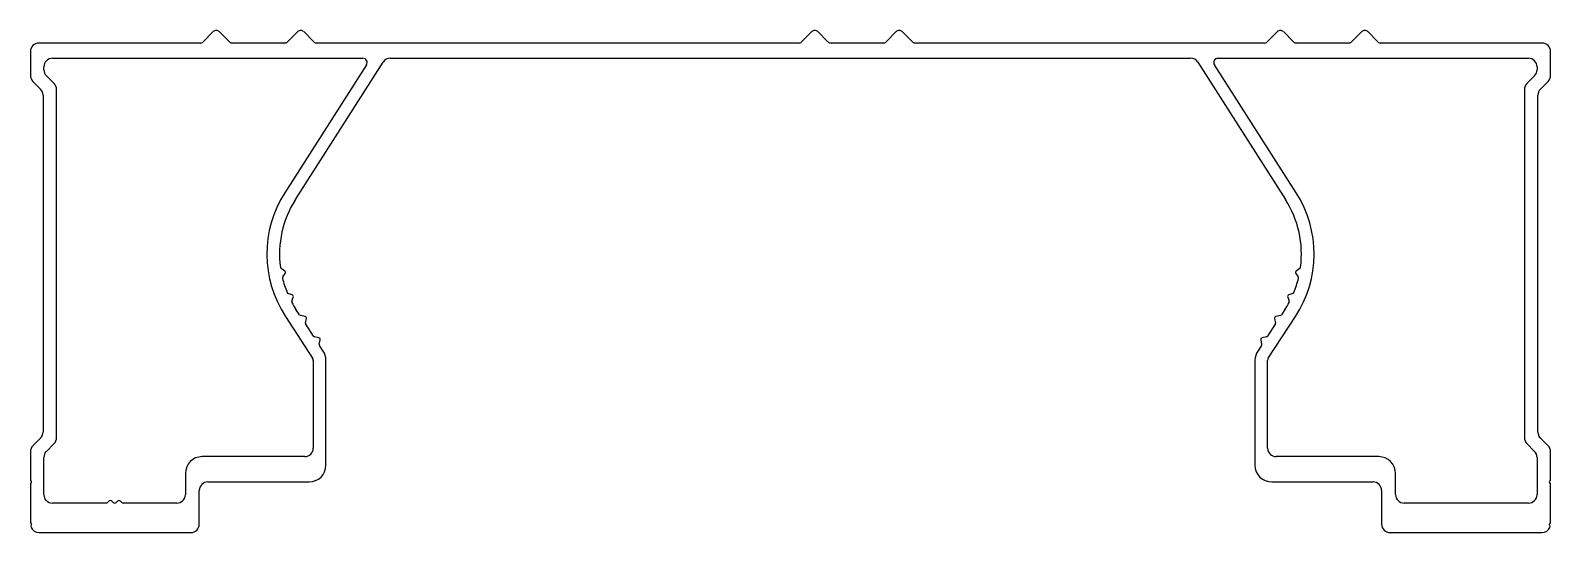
# Model space of a CAD drawing. Extents: x 2432 to 2612, y 1487 to 1546.
import ezdxf

# ---------------------------------------------------------------- set-up
doc = ezdxf.new("R2010")
doc.units = 0
doc.layers.get('0').update_dxf_attribs({"linetype": 'CONTINUOUS'})

msp = doc.modelspace()

# ---------------------------------------------------------------- linework, layer by layer
for p, q in [((2451.91, 1544.72), (2432.82, 1544.72)), ((2453.47, 1546.08), (2452.26, 1544.87)), ((2455.38, 1544.87), (2454.18, 1546.08)), ((2461.91, 1544.72), (2455.74, 1544.72)), ((2463.47, 1546.08), (2462.26, 1544.87)), ((2465.38, 1544.87), (2464.18, 1546.08)), ((2522.79, 1544.72), (2465.74, 1544.72)), ((2524.35, 1546.08), (2523.14, 1544.87)), ((2526.26, 1544.87), (2525.06, 1546.08)), ((2532.79, 1544.72), (2526.62, 1544.72)), ((2534.35, 1546.08), (2533.14, 1544.87)), ((2536.26, 1544.87), (2535.06, 1546.08)), ((2577.91, 1544.72), (2536.62, 1544.72)), ((2579.47, 1546.08), (2578.26, 1544.87)), ((2581.38, 1544.87), (2580.18, 1546.08)), ((2587.91, 1544.72), (2581.74, 1544.72)), ((2589.47, 1546.08), (2588.26, 1544.87)), ((2591.38, 1544.87), (2590.18, 1546.08)), ((2610.82, 1544.72), (2591.74, 1544.72)), ((2431.82, 1543.72), (2431.82, 1540.89)), ((2434.42, 1542.92), (2471.2, 1542.92)), ((2474.44, 1542.92), (2569.2, 1542.92)), ((2572.44, 1542.92), (2609.22, 1542.92)), ((2611.82, 1540.89), (2611.82, 1543.72)), ((2433.42, 1541.55), (2433.42, 1541.92)), ((2434.63, 1539.93), (2433.72, 1540.84)), ((2471.63, 1542.15), (2461.94, 1526.99)), ((2463.21, 1526.18), (2473.6, 1542.46)), ((2570.04, 1542.46), (2580.44, 1526.18)), ((2581.7, 1526.99), (2572.02, 1542.15)), ((2609.93, 1540.84), (2609.02, 1539.93)), ((2610.22, 1541.92), (2610.22, 1541.55)), ((2432.12, 1540.18), (2433.03, 1539.26)), ((2434.92, 1497.97), (2434.92, 1539.22)), ((2608.72, 1539.22), (2608.72, 1497.97)), ((2610.62, 1539.26), (2611.53, 1540.18)), ((2433.32, 1538.56), (2433.32, 1498.64)), ((2610.32, 1498.64), (2610.32, 1538.56)), ((2461.94, 1517.71), (2461.51, 1518)), ((2461.7, 1517.01), (2461.99, 1517.43)), ((2581.65, 1517.43), (2581.94, 1517.01)), ((2582.13, 1518), (2581.71, 1517.71)), ((2462.83, 1514.88), (2462.36, 1515.05)), ((2462.77, 1514.14), (2462.95, 1514.63)), ((2580.7, 1514.63), (2580.87, 1514.14)), ((2581.31, 1515.05), (2580.82, 1514.88)), ((2462.02, 1512.34), (2465.24, 1507.4)), ((2463.69, 1512.52), (2463.27, 1513.17)), ((2464.35, 1512.32), (2463.82, 1512.43)), ((2464.39, 1511.55), (2464.51, 1512.08)), ((2578.4, 1507.4), (2581.63, 1512.34)), ((2579.14, 1512.08), (2579.25, 1511.55)), ((2579.83, 1512.43), (2579.3, 1512.32)), ((2580.37, 1513.17), (2579.95, 1512.52)), ((2465.33, 1510.01), (2464.42, 1511.4)), ((2579.22, 1511.4), (2578.31, 1510.01)), ((2465.99, 1509.81), (2465.46, 1509.92)), ((2466.03, 1509.04), (2466.14, 1509.57)), ((2466.5, 1508.22), (2466.06, 1508.89)), ((2577.59, 1508.89), (2577.15, 1508.22)), ((2577.5, 1509.57), (2577.61, 1509.04)), ((2578.19, 1509.92), (2577.66, 1509.81)), ((2465.32, 1507.13), (2465.32, 1496.72)), ((2466.82, 1494.72), (2466.82, 1507.13)), ((2576.82, 1507.13), (2576.82, 1494.72)), ((2578.32, 1496.72), (2578.32, 1507.13)), ((2433.03, 1497.93), (2432.12, 1497.01)), ((2611.53, 1497.01), (2610.62, 1497.93)), ((2431.82, 1496.31), (2431.82, 1492.95)), ((2433.72, 1496.35), (2434.63, 1497.27)), ((2609.02, 1497.27), (2609.93, 1496.35)), ((2611.82, 1492.95), (2611.82, 1496.31)), ((2433.42, 1491.22), (2433.42, 1495.64)), ((2464.32, 1495.72), (2452.17, 1495.72)), ((2591.47, 1495.72), (2579.32, 1495.72)), ((2610.22, 1495.64), (2610.22, 1491.22)), ((2431.82, 1492.49), (2431.82, 1487.95)), ((2450.17, 1493.72), (2450.17, 1491.22)), ((2452.82, 1492.72), (2464.82, 1492.72)), ((2578.82, 1492.72), (2590.82, 1492.72)), ((2593.47, 1491.22), (2593.47, 1493.72)), ((2611.82, 1487.95), (2611.82, 1492.49)), ((2441.11, 1490.45), (2440.96, 1490.29)), ((2441.62, 1490.29), (2441.47, 1490.45)), ((2442.13, 1490.45), (2441.98, 1490.29)), ((2442.64, 1490.29), (2442.48, 1490.45)), ((2451.82, 1487.72), (2451.82, 1491.72)), ((2591.82, 1491.72), (2591.82, 1487.72)), ((2440.78, 1490.22), (2434.42, 1490.22)), ((2449.17, 1490.22), (2442.82, 1490.22)), ((2609.22, 1490.22), (2594.47, 1490.22)), ((2432.82, 1486.72), (2450.82, 1486.72)), ((2592.82, 1486.72), (2610.82, 1486.72))]:
    msp.add_line(p, q)
for centre, radius, start, end in [((2453.82, 1545.72), 0.5, 44.9996, 135.0004), ((2463.82, 1545.72), 0.5, 44.9999, 135.0001), ((2524.7, 1545.72), 0.5, 44.9999, 135.0001), ((2534.7, 1545.72), 0.5, 44.9996, 135.0004), ((2579.82, 1545.72), 0.5, 44.9999, 135.0001), ((2589.82, 1545.72), 0.5, 44.9996, 135.0004), ((2432.82, 1543.72), 1, 89.9999, 180), ((2451.91, 1545.22), 0.5, 270.0001, 315), ((2455.74, 1545.22), 0.5, 225, 269.9999), ((2461.91, 1545.22), 0.5, 270.0001, 315), ((2465.74, 1545.22), 0.5, 225, 269.9999), ((2522.79, 1545.22), 0.5, 270.0001, 315), ((2526.62, 1545.22), 0.5, 225, 269.9999), ((2532.79, 1545.22), 0.5, 270.0001, 315), ((2536.62, 1545.22), 0.5, 225, 269.9999), ((2577.91, 1545.22), 0.5, 270.0001, 315), ((2581.74, 1545.22), 0.5, 225, 269.9999), ((2587.91, 1545.22), 0.5, 270.0001, 315), ((2591.74, 1545.22), 0.5, 225, 269.9999), ((2610.82, 1543.72), 1, 360, 90.0001), ((2434.42, 1541.92), 1, 89.9999, 180), ((2471.2, 1542.42), 0.5, 327.4476, 90), ((2474.44, 1541.92), 1, 90, 147.4476), ((2569.2, 1541.92), 1, 32.5524, 90), ((2572.44, 1542.42), 0.5, 90, 212.5524), ((2609.22, 1541.92), 1, 0, 90.0001), ((2432.82, 1540.89), 1, 180.0002, 225.0003), ((2434.42, 1541.55), 1, 179.9998, 224.9997), ((2609.22, 1541.55), 1, 315.0003, 0.0002), ((2610.82, 1540.89), 1, 314.9997, 359.9998), ((2432.32, 1538.56), 1, 359.9998, 44.9997), ((2433.92, 1539.22), 1, 359.9998, 44.9997), ((2609.72, 1539.22), 1, 135.0003, 180.0002), ((2611.32, 1538.56), 1, 135.0003, 180.0002), ((2473.32, 1519.72), 13.5, 147.4476, 213.1514), ((2570.32, 1519.72), 13.5, 326.8486, 32.5524), ((2473.32, 1519.72), 12, 147.4476, 187.5733), ((2570.32, 1519.72), 12, 352.4267, 32.5524), ((2461.63, 1518.17), 0.2, 187.5733, 235.7208), ((2461.83, 1517.55), 0.2, 325.7207, 55.7211), ((2581.82, 1517.55), 0.2, 124.2789, 214.2793), ((2582.02, 1518.17), 0.2, 304.2792, 352.4267), ((2461.87, 1516.89), 0.2, 145.7213, 193.8686), ((2473.32, 1519.72), 12, 193.8682, 202.1962), ((2570.32, 1519.72), 12, 337.695, 346.1318), ((2581.78, 1516.89), 0.2, 346.1314, 34.2787), ((2462.44, 1515.28), 0.25, 202.1962, 250.4525), ((2462.96, 1514.07), 0.2, 160.4523, 208.5995), ((2473.32, 1519.72), 12, 208.5999, 213.1141), ((2462.76, 1514.69), 0.2, 340.4525, 70.4528), ((2570.32, 1519.72), 12, 326.8859, 331.4001), ((2580.89, 1514.69), 0.2, 109.5472, 199.5475), ((2580.68, 1514.07), 0.2, 331.4005, 19.5477), ((2581.24, 1515.24), 0.2, 289.5472, 337.6949), ((2463.86, 1512.63), 0.2, 213.1146, 258.1145), ((2464.31, 1512.13), 0.2, 348.1138, 78.1148), ((2579.34, 1512.13), 0.2, 101.8852, 191.8862), ((2579.78, 1512.63), 0.2, 281.8855, 326.8854), ((2464.59, 1511.51), 0.2, 168.1149, 213.1147), ((2579.06, 1511.51), 0.2, 326.8853, 11.8851), ((2465.5, 1510.12), 0.2, 213.1131, 258.1137), ((2465.95, 1509.61), 0.2, 348.1148, 78.1145), ((2466.23, 1509), 0.2, 168.1136, 213.1132), ((2577.7, 1509.61), 0.2, 101.8855, 191.8852), ((2577.42, 1509), 0.2, 326.8868, 11.8864), ((2578.15, 1510.12), 0.2, 281.8863, 326.8869), ((2464.82, 1507.13), 0.5, 0, 33.1141), ((2464.82, 1507.13), 2, 0.0001, 33.1142), ((2578.82, 1507.13), 2, 146.8858, 179.9999), ((2578.82, 1507.13), 0.5, 146.8859, 180), ((2432.32, 1498.64), 1, 315.0003, 0.0003), ((2433.92, 1497.97), 1, 315.0003, 0.0003), ((2609.72, 1497.97), 1, 179.9997, 224.9997), ((2611.32, 1498.64), 1, 179.9997, 224.9997), ((2432.82, 1496.31), 1, 134.9997, 179.9997), ((2434.42, 1495.64), 1, 135.0003, 180.0003), ((2464.32, 1496.72), 1, 270, 360), ((2579.32, 1496.72), 1, 180, 270), ((2609.22, 1495.64), 1, 359.9997, 44.9997), ((2610.82, 1496.31), 1, 0.0003, 45.0003), ((2452.17, 1493.72), 2, 90.0001, 180), ((2464.82, 1494.72), 2, 270, 0), ((2578.82, 1494.72), 2, 180, 270), ((2591.47, 1493.72), 2, 360, 89.9999), ((2431.92, 1492.95), 0.1, 180, 246.4241), ((2431.92, 1492.49), 0.1, 113.5759, 179.9991), ((2431.82, 1492.72), 0.15, 293.5782, 66.4218), ((2452.82, 1491.72), 1, 89.9999, 179.9999), ((2590.82, 1491.72), 1, 0.0001, 90.0001), ((2611.82, 1492.72), 0.15, 113.5782, 246.4218), ((2611.72, 1492.95), 0.1, 293.5759, 0), ((2611.72, 1492.49), 0.1, 0.0009, 66.4241), ((2434.42, 1491.22), 1, 180.0001, 270.0001), ((2441.29, 1490.27), 0.25, 45, 135), ((2442.31, 1490.27), 0.25, 45, 135), ((2449.17, 1491.22), 1, 269.9999, 359.9999), ((2594.47, 1491.22), 1, 180.0001, 270.0001), ((2609.22, 1491.22), 1, 269.9999, 359.9999), ((2440.78, 1490.47), 0.25, 270, 315), ((2441.8, 1490.47), 0.25, 225, 315), ((2442.82, 1490.47), 0.25, 225, 270), ((2431.92, 1487.95), 0.1, 180.0015, 246.4241), ((2431.82, 1487.72), 0.15, 322.3415, 66.4218), ((2432.18, 1487.45), 0.3, 142.3415, 203.1261), ((2432.82, 1487.72), 1, 203.1262, 270), ((2450.82, 1487.72), 1, 269.9999, 359.9999), ((2592.82, 1487.72), 1, 180.0001, 270.0001), ((2610.82, 1487.72), 1, 270, 336.8738), ((2611.82, 1487.72), 0.15, 113.5782, 217.6585), ((2611.47, 1487.45), 0.3, 336.8739, 37.6585), ((2611.72, 1487.95), 0.1, 293.5759, 359.9985)]:
    msp.add_arc(centre, radius, start, end)

doc.saveas('drawing.dxf')
